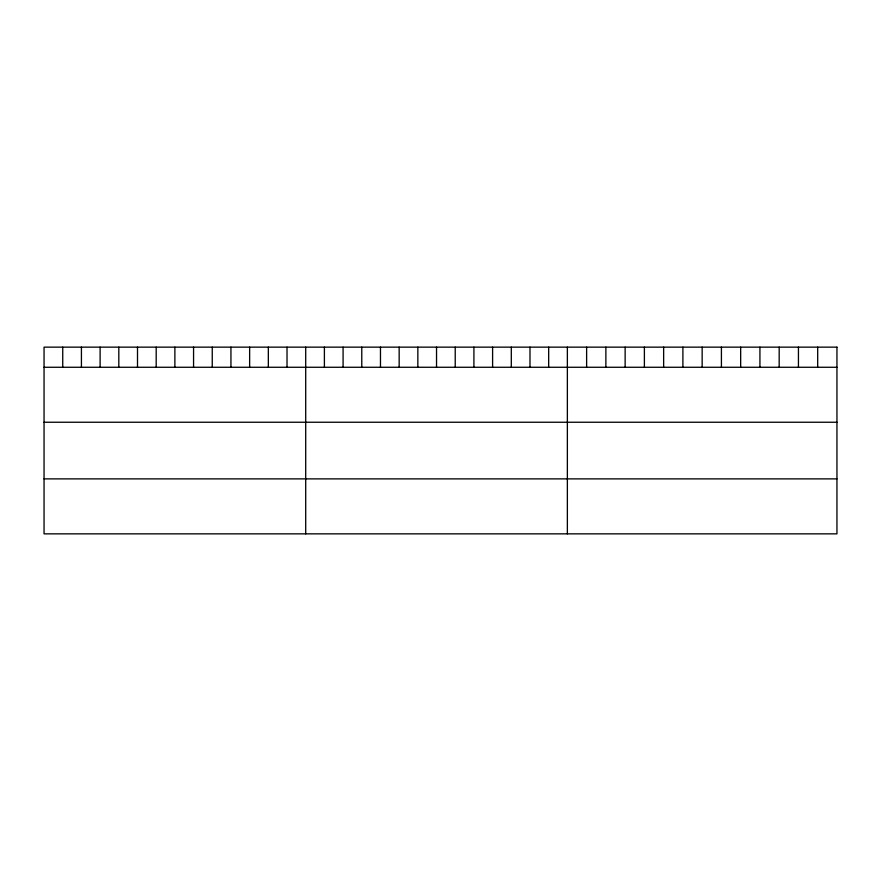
<?xml version="1.0" encoding="UTF-8"?>
<svg xmlns="http://www.w3.org/2000/svg" width="881" height="881" viewBox="0 0 881 881"><rect width="100%" height="100%" fill="white"/><g stroke="black" fill="none" stroke-linecap="round" stroke-linejoin="round"><path stroke-width="1.32" d="M44.05 367.267L836.95 367.267M44.05 422.241L836.95 422.241M44.05 478.879L836.95 478.879M817.689 347.147L817.689 367.267M798.439 347.147L798.439 367.267M779.178 347.147L779.178 367.267M759.929 347.147L759.929 367.267M740.668 347.147L740.668 367.267M721.418 347.147L721.418 367.267M702.157 347.147L702.157 367.267M682.896 347.147L682.896 367.267M663.646 347.147L663.646 367.267M644.385 347.147L644.385 367.267M625.136 347.147L625.136 367.267M605.875 347.147L605.875 367.267M586.625 347.147L586.625 367.267M567.364 347.147L567.364 533.853M548.676 347.147L548.676 367.267M529.988 347.147L529.988 367.267M511.299 347.147L511.299 367.267M492.6 347.147L492.6 367.267M473.912 347.147L473.912 367.267M455.224 347.147L455.224 367.267M436.536 347.147L436.536 367.267M417.847 347.147L417.847 367.267M399.159 347.147L399.159 367.267M380.471 347.147L380.471 367.267M361.772 347.147L361.772 367.267M343.083 347.147L343.083 367.267M324.395 347.147L324.395 367.267M305.707 347.147L305.707 533.853M287.019 347.147L287.019 367.267M268.331 347.147L268.331 367.267M249.642 347.147L249.642 367.267M230.943 347.147L230.943 367.267M212.255 347.147L212.255 367.267M193.567 347.147L193.567 367.267M174.879 347.147L174.879 367.267M156.19 347.147L156.19 367.267M137.502 347.147L137.502 367.267M118.814 347.147L118.814 367.267M100.115 347.147L100.115 367.267M81.426 347.147L81.426 367.267M62.738 347.147L62.738 367.267M836.95 347.147L44.05 347.147L44.05 533.853L836.95 533.853L836.95 347.147"/></g></svg>
